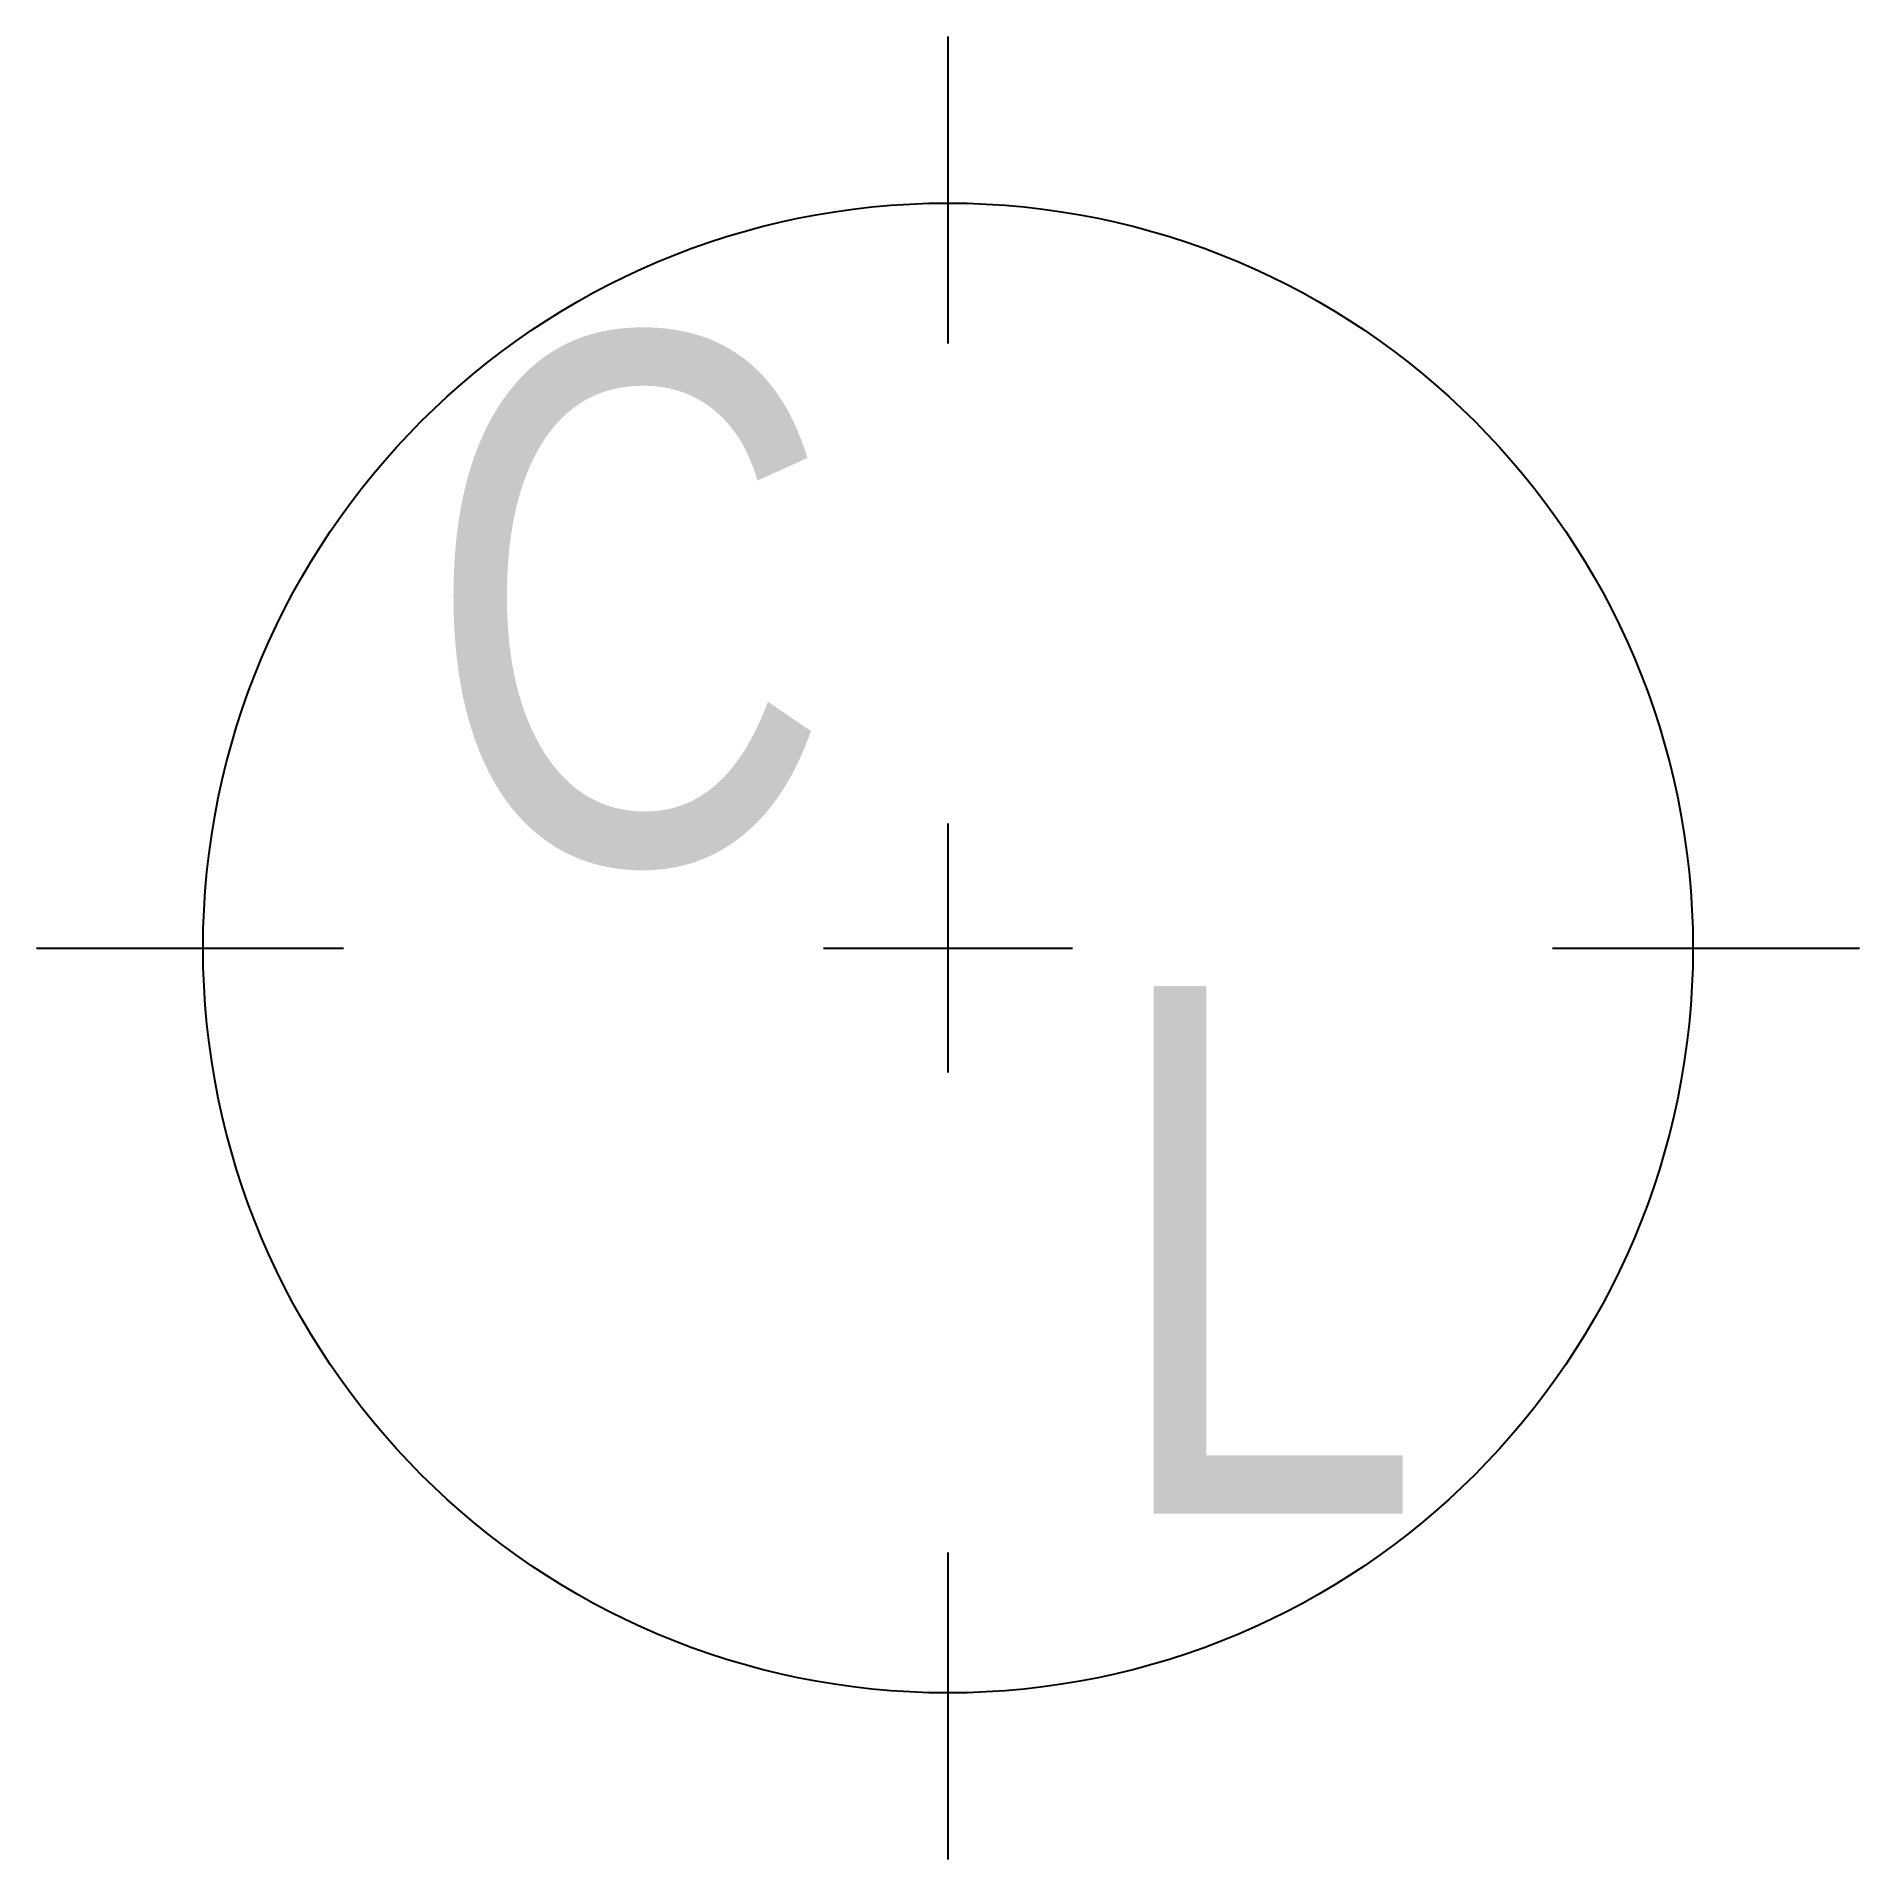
# Model space of a CAD drawing. Header units: inches. Extents: x -7.3 to 7.3, y -7.3 to 7.3.
import ezdxf

# ---------------------------------------------------------------- set-up
doc = ezdxf.new("R2010")
doc.units = ezdxf.units.IN
doc.header["$MEASUREMENT"] = 0
doc.styles.add('StylusBT', font='archd.shx', dxfattribs={"width": 0.8})

msp = doc.modelspace()

# ---------------------------------------------------------------- linework, layer by layer
for p, q in [((0, 4.87), (0, 7.342)), ((0, -1.004), (0, 1.004)), ((-7.342, 0), (-4.87, 0)), ((-1.004, 0), (1.004, 0)), ((4.87, 0), (7.342, 0)), ((0, -7.342), (0, -4.87))]:
    msp.add_line(p, q)
msp.add_circle((0, 0), 6)

# ---------------------------------------------------------------- texts
at = {"char_height": 4.25, "attachment_point": 1, "style": 'StylusBT'}
for s, width, heights, insert in [('C', 0.99493, [0], (-4.214, 4.936)), ('L', 4.25, [4.573], (1.284, -0.307))]:
    msp.add_mtext_dynamic_manual_height_columns(s, width=width, gutter_width=21.25, heights=heights, dxfattribs=dict(at, insert=insert))

doc.saveas('drawing.dxf')
